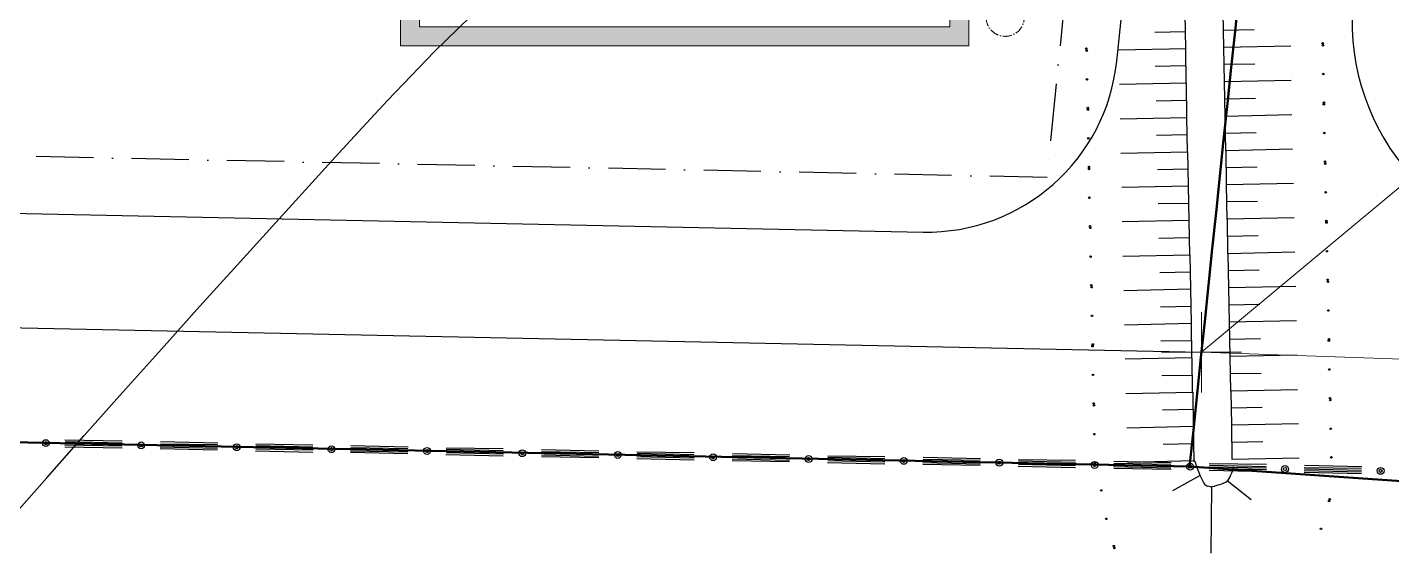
# Model space of a CAD drawing. Header units: millimetres. Extents: x 1353783 to 6492029790, y -7276956 to -512500.
# Drawn here: x 9990400 to 9997554, y -2858513 to -2855754 of the extents above; entities that cross this region are included whole.
import ezdxf

# ---------------------------------------------------------------- set-up
doc = ezdxf.new("R2010")
doc.units = ezdxf.units.MM
for name, pattern in [('482 Границы районов', [5, 3, -1, 0, -1]), ('ACAD_ISO10W100', [18, 12, -3, 0, -3]), ('CONTI', [0]), ('осевая', [50.8, 31.75, -6.35, 6.35, -6.35])]:
    doc.linetypes.add(name, pattern=pattern)
doc.layers.get('0').update_dxf_attribs({"lineweight": 5})
doc.layers.get('Defpoints').update_dxf_attribs({"color": 255})
for name, color, linetype, lineweight in [('!A-0', 7, 'Continuous', 0), ('ГП-Граница учасика ИЖС', 3, 'Continuous', 5), ('ГП-Тратуар', 3, 'Continuous', 5), ('ГР.УЧ', 12, 'ограждение1', 40), ('оси', 231, 'осевая', 9), ('РАЗМЕР', 162, 'Continuous', 20)]:
    doc.layers.add(name, color=color, linetype=linetype, lineweight=lineweight)
doc.layers.add('AREA', color=1, linetype='Continuous', lineweight=15, plot=False)
for name, color, linetype in [('GORIZUNKNOWN', 32, 'CONTI'), ('SIT_LГРАНИЦЫ', 10, 'CONTI'), ('SIT_LРЕЛЬЕФ', 7, 'CONTI'), ('Заливка', 7, 'Continuous'), ('РЕЛЬЕФ', 7, 'CONTI')]:
    doc.layers.add(name, color=color, linetype=linetype)
doc.linetypes.add('ограждение1', pattern='A,6.35,-2.54,[133,ltypeshp.shx,S=2.54,R=0,X=-2.54,Y=0],-2.54,25.4', length=36.83)

# ---------------------------------------------------------------- blocks, each defined once
blk = doc.blocks.new('амвамвам')
at = {"lineweight": 30, "ltscale": 100, "true_color": 0x939598}
h = blk.add_hatch(color=252, dxfattribs=at)
h.dxf.hatch_style = 1
h.paths.add_polyline_path([(9932406, -3669392), (9932906, -3669392), (9932906, -3665042), (9932406, -3665042)], flags=17)
h.paths.add_polyline_path([(9932406, -3672192), (9932906, -3672192), (9932906, -3683642), (9918006, -3683642), (9918006, -3658142), (9918006, -3657642), (9937860, -3657642), (9937810, -3658142), (9918506, -3658142), (9918506, -3683142), (9932406, -3683142)])
at = {"color": 251, "lineweight": 15, "ltscale": 100, "true_color": 0x636466}
blk.add_lwpolyline([(9932406, -3672192), (9932906, -3672192), (9932906, -3683642), (9918006, -3683642), (9918006, -3658142), (9918006, -3657642), (9937860, -3657642), (9937810, -3658142), (9918506, -3658142), (9918506, -3683142), (9932406, -3683142)], close=True, dxfattribs=at)
blk = doc.blocks.new('ТИП-3')
at = {"layer": 'оси', "color": 251, "linetype": 'ACAD_ISO10W100', "lineweight": 13, "ltscale": 20, "true_color": 0x636466}
blk.add_circle((10387714, -2883781), 500, dxfattribs=at)
blk = doc.blocks.new('оо')
at = {"layer": 'GORIZUNKNOWN', "color": 9, "true_color": 0xc7c8ca}
blk.add_lwpolyline([(222835.493, -3431868.002), (222836.703, -3431867.282), (222837.973, -3431866.532), (222839.273, -3431865.762), (222840.593, -3431864.992), (222841.893, -3431864.232), (222843.153, -3431863.502), (222844.353, -3431862.812), (222845.463, -3431862.172), (222846.463, -3431861.592), (222847.373, -3431861.082), (222848.223, -3431860.602), (222849.013, -3431860.172), (222849.783, -3431859.762), (222850.563, -3431859.372), (222851.353, -3431858.982)], dxfattribs=at)
at = {"layer": 'SIT_LГРАНИЦЫ', "color": 9, "true_color": 0xc7c8ca}
for p, q in [((222838.833, -3431867.102), (222837.413, -3431866.612)), ((222838.843, -3431867.062), (222837.423, -3431866.572)), ((222838.853, -3431867.022), (222837.443, -3431866.532)), ((222838.873, -3431866.972), (222837.453, -3431866.492)), ((222838.813, -3431867.152), (222837.393, -3431866.662)), ((222841.243, -3431867.792), (222839.823, -3431867.302)), ((222841.183, -3431867.962), (222839.763, -3431867.472)), ((222841.193, -3431867.922), (222839.773, -3431867.432)), ((222841.213, -3431867.882), (222839.793, -3431867.392)), ((222841.223, -3431867.832), (222839.803, -3431867.352)), ((222843.543, -3431868.782), (222842.123, -3431868.292)), ((222843.563, -3431868.732), (222842.143, -3431868.242)), ((222843.573, -3431868.692), (222842.153, -3431868.202)), ((222843.583, -3431868.652), (222842.173, -3431868.162)), ((222843.603, -3431868.602), (222842.183, -3431868.122)), ((222845.903, -3431869.582), (222844.483, -3431869.092)), ((222845.913, -3431869.542), (222844.493, -3431869.052)), ((222845.933, -3431869.502), (222844.513, -3431869.012)), ((222845.943, -3431869.452), (222844.523, -3431868.972)), ((222845.963, -3431869.412), (222844.543, -3431868.922)), ((222848.293, -3431870.312), (222846.873, -3431869.822)), ((222848.303, -3431870.272), (222846.893, -3431869.782)), ((222848.323, -3431870.222), (222846.903, -3431869.742)), ((222848.263, -3431870.402), (222846.843, -3431869.912)), ((222848.283, -3431870.352), (222846.863, -3431869.862)), ((222850.633, -3431871.212), (222849.213, -3431870.722)), ((222850.643, -3431871.172), (222849.223, -3431870.682)), ((222850.663, -3431871.132), (222849.243, -3431870.642)), ((222850.673, -3431871.082), (222849.253, -3431870.602)), ((222850.693, -3431871.042), (222849.273, -3431870.552)), ((222852.993, -3431872.032), (222851.573, -3431871.542)), ((222853.013, -3431871.982), (222851.593, -3431871.492)), ((222853.023, -3431871.942), (222851.603, -3431871.452)), ((222853.033, -3431871.902), (222851.623, -3431871.412)), ((222853.053, -3431871.852), (222851.633, -3431871.372)), ((222855.373, -3431872.802), (222853.953, -3431872.312)), ((222855.393, -3431872.762), (222853.973, -3431872.272)), ((222855.403, -3431872.712), (222853.983, -3431872.232)), ((222855.423, -3431872.672), (222854.003, -3431872.182)), ((222855.363, -3431872.842), (222853.943, -3431872.352)), ((222857.763, -3431873.532), (222856.353, -3431873.042)), ((222857.783, -3431873.482), (222856.363, -3431873.002)), ((222857.723, -3431873.662), (222856.303, -3431873.172)), ((222857.743, -3431873.612), (222856.323, -3431873.122)), ((222857.753, -3431873.572), (222856.333, -3431873.082)), ((222860.093, -3431874.462), (222858.673, -3431873.972)), ((222860.103, -3431874.422), (222858.683, -3431873.932)), ((222860.123, -3431874.382), (222858.703, -3431873.892)), ((222860.133, -3431874.332), (222858.713, -3431873.852)), ((222860.153, -3431874.292), (222858.733, -3431873.802)), ((222862.453, -3431875.282), (222861.033, -3431874.792)), ((222862.473, -3431875.232), (222861.053, -3431874.742)), ((222862.483, -3431875.192), (222861.063, -3431874.702)), ((222862.493, -3431875.152), (222861.083, -3431874.662)), ((222862.513, -3431875.102), (222861.093, -3431874.622)), ((222864.853, -3431876.012), (222863.433, -3431875.522)), ((222864.863, -3431875.962), (222863.443, -3431875.482)), ((222864.883, -3431875.922), (222863.463, -3431875.432)), ((222864.823, -3431876.092), (222863.403, -3431875.602)), ((222864.833, -3431876.052), (222863.413, -3431875.562)), ((222867.243, -3431876.732), (222865.823, -3431876.252)), ((222867.183, -3431876.912), (222865.763, -3431876.422)), ((222867.203, -3431876.862), (222865.783, -3431876.372)), ((222867.213, -3431876.822), (222865.793, -3431876.332)), ((222867.223, -3431876.782), (222865.813, -3431876.292)), ((222869.543, -3431877.722), (222868.123, -3431877.232)), ((222869.553, -3431877.682), (222868.133, -3431877.192)), ((222869.573, -3431877.642), (222868.153, -3431877.152)), ((222869.583, -3431877.592), (222868.163, -3431877.112)), ((222869.603, -3431877.552), (222868.183, -3431877.062))]:
    blk.add_line(p, q, dxfattribs=at)
for centre, radius in [((222836.953, -3431866.412), 0.09), ((222836.953, -3431866.412), 0.04), ((222839.313, -3431867.232), 0.09), ((222839.313, -3431867.232), 0.04), ((222841.683, -3431868.042), 0.09), ((222841.683, -3431868.042), 0.04), ((222844.033, -3431868.852), 0.09), ((222844.033, -3431868.852), 0.04), ((222846.403, -3431869.662), 0.09), ((222846.403, -3431869.662), 0.04), ((222848.763, -3431870.482), 0.09), ((222848.763, -3431870.482), 0.04), ((222851.133, -3431871.292), 0.09), ((222851.133, -3431871.292), 0.04), ((222853.493, -3431872.112), 0.09), ((222853.493, -3431872.112), 0.04), ((222855.863, -3431872.922), 0.09), ((222855.863, -3431872.922), 0.04), ((222858.223, -3431873.732), 0.09), ((222858.223, -3431873.732), 0.04), ((222860.593, -3431874.542), 0.09), ((222860.593, -3431874.542), 0.04), ((222862.953, -3431875.362), 0.09), ((222862.953, -3431875.362), 0.04), ((222865.323, -3431876.172), 0.09), ((222865.323, -3431876.172), 0.04), ((222867.673, -3431876.992), 0.09), ((222867.673, -3431876.992), 0.04), ((222870.043, -3431877.802), 0.09), ((222870.043, -3431877.802), 0.04)]:
    blk.add_circle(centre, radius, dxfattribs=at)
at = {"layer": 'SIT_LРЕЛЬЕФ', "color": 9, "true_color": 0xc7c8ca}
for p, q in [((222867.923, -3431865.042), (222868.693, -3431865.272)), ((222868.563, -3431865.702), (222868.823, -3431864.842)), ((222869.523, -3431865.982), (222869.783, -3431865.122)), ((222866.883, -3431865.202), (222868.563, -3431865.702)), ((222868.303, -3431866.562), (222868.563, -3431865.702)), ((222870.423, -3431865.782), (222869.653, -3431865.552)), ((222866.623, -3431866.062), (222868.303, -3431866.562)), ((222867.663, -3431865.902), (222868.433, -3431866.132)), ((222869.263, -3431866.842), (222869.523, -3431865.982)), ((222871.203, -3431866.482), (222869.523, -3431865.982)), ((222868.043, -3431867.432), (222868.303, -3431866.572)), ((222870.163, -3431866.642), (222869.393, -3431866.412)), ((222866.363, -3431866.932), (222868.043, -3431867.432)), ((222867.403, -3431866.772), (222868.173, -3431867.002)), ((222869.003, -3431867.712), (222869.263, -3431866.852)), ((222870.943, -3431867.342), (222869.263, -3431866.842)), ((222869.903, -3431867.512), (222869.133, -3431867.282)), ((222867.143, -3431867.632), (222867.913, -3431867.862)), ((222867.783, -3431868.292), (222868.043, -3431867.432)), ((222866.103, -3431867.792), (222867.783, -3431868.292)), ((222868.743, -3431868.572), (222869.003, -3431867.712)), ((222870.683, -3431868.212), (222869.003, -3431867.712)), ((222867.533, -3431869.152), (222867.793, -3431868.292)), ((222869.643, -3431868.372), (222868.873, -3431868.142)), ((222865.853, -3431868.652), (222867.533, -3431869.152)), ((222866.893, -3431868.492), (222867.663, -3431868.722)), ((222868.493, -3431869.432), (222868.753, -3431868.572)), ((222870.423, -3431869.072), (222868.743, -3431868.572)), ((222869.393, -3431869.232), (222868.623, -3431869.002)), ((222866.633, -3431869.352), (222867.403, -3431869.582)), ((222867.273, -3431870.012), (222867.533, -3431869.152)), ((222868.233, -3431870.292), (222868.493, -3431869.432)), ((222870.173, -3431869.932), (222868.493, -3431869.432)), ((222865.593, -3431869.512), (222867.273, -3431870.012)), ((222867.013, -3431870.882), (222867.273, -3431870.022)), ((222869.133, -3431870.092), (222868.363, -3431869.862)), ((222865.333, -3431870.382), (222867.013, -3431870.882)), ((222866.373, -3431870.222), (222867.143, -3431870.452)), ((222867.973, -3431871.162), (222868.233, -3431870.302)), ((222869.913, -3431870.792), (222868.233, -3431870.292)), ((222866.763, -3431871.742), (222867.023, -3431870.882)), ((222868.873, -3431870.962), (222868.103, -3431870.732)), ((222865.083, -3431871.242), (222866.763, -3431871.742)), ((222866.123, -3431871.082), (222866.893, -3431871.312)), ((222867.723, -3431872.022), (222867.983, -3431871.162)), ((222869.653, -3431871.662), (222867.973, -3431871.162)), ((222868.623, -3431871.822), (222867.853, -3431871.592)), ((222865.863, -3431871.942), (222866.633, -3431872.172)), ((222866.503, -3431872.602), (222866.763, -3431871.742)), ((222864.823, -3431872.102), (222866.503, -3431872.602)), ((222867.463, -3431872.882), (222867.723, -3431872.022)), ((222869.403, -3431872.522), (222867.723, -3431872.022)), ((222866.243, -3431873.462), (222866.503, -3431872.602)), ((222868.363, -3431872.682), (222867.593, -3431872.452)), ((222864.563, -3431872.962), (222866.243, -3431873.462)), ((222865.603, -3431872.802), (222866.373, -3431873.032)), ((222867.203, -3431873.742), (222867.463, -3431872.882)), ((222869.143, -3431873.382), (222867.463, -3431872.882)), ((222868.103, -3431873.542), (222867.333, -3431873.312)), ((222865.343, -3431873.672), (222866.113, -3431873.902)), ((222865.983, -3431874.332), (222866.243, -3431873.472)), ((222866.943, -3431874.612), (222867.203, -3431873.752)), ((222868.883, -3431874.242), (222867.203, -3431873.742)), ((222864.303, -3431873.832), (222865.983, -3431874.332)), ((222865.733, -3431875.192), (222865.993, -3431874.332)), ((222867.843, -3431874.412), (222867.073, -3431874.182)), ((222864.053, -3431874.692), (222865.733, -3431875.192)), ((222865.093, -3431874.532), (222865.863, -3431874.762)), ((222866.693, -3431875.472), (222866.953, -3431874.612)), ((222868.623, -3431875.112), (222866.943, -3431874.612)), ((222865.473, -3431876.052), (222865.733, -3431875.192)), ((222867.593, -3431875.272), (222866.823, -3431875.042)), ((222863.793, -3431875.552), (222865.473, -3431876.052)), ((222864.833, -3431875.392), (222865.603, -3431875.622)), ((222866.433, -3431876.332), (222866.693, -3431875.472)), ((222868.373, -3431875.972), (222866.693, -3431875.472)), ((222867.333, -3431876.132), (222866.563, -3431875.902)), ((222865.463, -3431876.052), (222865.483, -3431876.092)), ((222865.483, -3431876.032), (222865.473, -3431876.052)), ((222865.483, -3431876.092), (222865.483, -3431876.172)), ((222865.483, -3431876.172), (222865.483, -3431876.262)), ((222865.483, -3431876.262), (222865.493, -3431876.362)), ((222864.703, -3431876.632), (222865.493, -3431876.472)), ((222865.493, -3431876.362), (222865.493, -3431876.462)), ((222865.493, -3431876.462), (222865.513, -3431876.562)), ((222865.513, -3431876.562), (222865.523, -3431876.652)), ((222866.313, -3431876.662), (222866.343, -3431876.622)), ((222866.343, -3431876.622), (222866.363, -3431876.582)), ((222866.363, -3431876.582), (222866.383, -3431876.552)), ((222866.383, -3431876.552), (222866.403, -3431876.522)), ((222868.113, -3431876.832), (222866.433, -3431876.332)), ((222865.153, -3431878.502), (222865.703, -3431876.842)), ((222865.523, -3431876.652), (222865.543, -3431876.722)), ((222865.543, -3431876.722), (222865.573, -3431876.772)), ((222865.573, -3431876.772), (222865.603, -3431876.802)), ((222865.603, -3431876.792), (222865.653, -3431876.812)), ((222865.653, -3431876.822), (222865.693, -3431876.832)), ((222865.713, -3431876.842), (222865.773, -3431876.852)), ((222865.773, -3431876.852), (222865.843, -3431876.852)), ((222865.843, -3431876.852), (222865.913, -3431876.852)), ((222865.913, -3431876.852), (222865.973, -3431876.852)), ((222865.973, -3431876.852), (222866.033, -3431876.842)), ((222866.033, -3431876.842), (222866.093, -3431876.842)), ((222866.093, -3431876.842), (222866.133, -3431876.832)), ((222866.133, -3431876.822), (222866.163, -3431876.812)), ((222866.583, -3431877.492), (222866.133, -3431876.822)), ((222866.163, -3431876.812), (222866.203, -3431876.782)), ((222866.203, -3431876.782), (222866.243, -3431876.742)), ((222866.243, -3431876.742), (222866.273, -3431876.702)), ((222866.273, -3431876.702), (222866.313, -3431876.662))]:
    blk.add_line(p, q, dxfattribs=at)
for centre in [(222866.073, -3431864.962), (222866.083, -3431864.912), (222865.853, -3431865.682), (222865.633, -3431866.442), (222865.643, -3431866.402), (222872.013, -3431866.722), (222872.023, -3431866.672), (222865.413, -3431867.162), (222871.793, -3431867.442), (222865.183, -3431867.932), (222865.203, -3431867.882), (222871.563, -3431868.202), (222871.583, -3431868.162), (222864.963, -3431868.652), (222871.343, -3431868.922), (222864.743, -3431869.412), (222864.753, -3431869.372), (222871.123, -3431869.692), (222871.133, -3431869.642), (222864.523, -3431870.132), (222870.903, -3431870.412), (222864.303, -3431870.902), (222864.313, -3431870.852), (222870.683, -3431871.172), (222870.693, -3431871.132), (222864.083, -3431871.622), (222870.463, -3431871.892), (222863.873, -3431872.342), (222863.853, -3431872.382), (222870.243, -3431872.662), (222870.253, -3431872.612), (222863.633, -3431873.102), (222870.023, -3431873.382), (222863.413, -3431873.872), (222863.423, -3431873.822), (222869.793, -3431874.142), (222869.813, -3431874.102), (222863.193, -3431874.592), (222869.573, -3431874.862), (222862.983, -3431875.312), (222869.353, -3431875.632), (222869.363, -3431875.582), (222862.913, -3431876.052), (222869.133, -3431876.352), (222862.813, -3431876.802), (222868.923, -3431877.072), (222862.783, -3431877.542), (222862.783, -3431877.592), (222868.513, -3431878.142), (222868.543, -3431878.102), (222868.093, -3431878.772)]:
    blk.add_circle(centre, 0.02, dxfattribs=at)

msp = doc.modelspace()

# ---------------------------------------------------------------- hatches: boundary and pattern name
at = {"layer": 'Заливка', "lineweight": 13, "ltscale": 100}
h = msp.add_hatch(dxfattribs=at)
h.set_pattern_fill('ANSI31', color=5, scale=500)
h.set_pattern_definition([(45, (298297.6, 0), (-1122.53202, 1122.53202), [])])
edge = h.paths.add_edge_path()
edge.add_line((9993521.7, -2792997.2), (9997384.3, -2799850.2))
edge.add_arc((9991112, -2803385.5), 7200, 1.90921, 29.40719, ccw=False)
edge.add_line((9998308, -2803145.6), (9998562.4, -2810751.7))
edge.add_line((9998562.4, -2810751.7), (9998562.4, -2843655.4))
edge.add_arc((9991344.8, -2843654.6), 7217.6, 354.3683, 359.99312, ccw=False)
edge.add_line((9998527.5, -2844362.8), (9997354.7, -2855583.7))
edge.add_arc((9998546.4, -2855726.4), 1200.2, 173.17269, 265.28066)
edge.add_line((9998447.7, -2856922.5), (10009648, -2857846.4))
edge.add_arc((10009745.7, -2856650.3), 1200.1, 265.33163, 378.49619)
edge.add_line((10010883.8, -2856269.6), (10004063.5, -2835875.3))
edge.add_arc((10009188.6, -2833879.5), 5500, 181.10823, 201.2773, ccw=False)
edge.add_line((10003689.7, -2833985.8), (10002920.7, -2794236.1))
edge.add_arc((10001720.9, -2794259.3), 1200, 1.10823, 75.41439)
edge.add_line((10002023.1, -2793097.9), (10001343, -2792921))
edge.add_line((10001343, -2792921), (9994867.6, -2791246.2))
edge.add_arc((9994567.1, -2792408), 1200, 75.49921, 209.40719)

# ---------------------------------------------------------------- linework, layer by layer
at = {"layer": '!A-0', "color": 219, "lineweight": 30, "ltscale": 100, "true_color": 0x642165}
msp.add_lwpolyline([(9993521.7, -2792997.2), (9997384.3, -2799850.2, -0.120562), (9998308, -2803145.6), (9998562.4, -2810751.7), (9998562.4, -2843655.4, -0.024548), (9998527.5, -2844362.8), (9997354.7, -2855583.7, 0.425031), (9998447.7, -2856922.5), (10009648, -2857846.4, 0.538245), (10010883.8, -2856269.6), (10004063.5, -2835875.3, -0.088232), (10003689.7, -2833985.8), (10002920.7, -2794236.1, 0.336081), (10002023.1, -2793097.9), (10001343, -2792921), (9994867.6, -2791246.2, 0.661308)], format="xyb", close=True, dxfattribs=at)
at = {"layer": 'AREA', "color": 1}
msp.add_line((9996556.6, -2857457.5, -1.5), (9997705.6, -2856499.7, -2898930.6), dxfattribs=at)
at = {"layer": 'AREA', "color": 0}
for p, q in [((9996556.6, -2857667.6), (9996556.6, -2857247.5)), ((9996556.6, -2857667.6, 0), (9996556.6, -2857247.5, 0)), ((9996556.6, -2857667.5, -0.8), (9996556.6, -2857247.5, -0.8)), ((9996346.5, -2857457.5), (9996766.6, -2857457.5)), ((9996346.5, -2857457.5, 0), (9996766.6, -2857457.5, 0)), ((9996766.6, -2857457.5, -0.8), (9996346.5, -2857457.5, -0.8))]:
    msp.add_line(p, q, dxfattribs=at)
at = {"layer": 'Defpoints', "lineweight": 0, "ltscale": 100}
for points in [[(9990886.7, -2789701.4), (9992999, -2793291.8), (9996861.6, -2800144.8, -0.120562), (9997708.3, -2803165.6), (9997962.4, -2810761.7), (9997962.4, -2843655.4, -0.024483), (9997930.6, -2844302.3), (9996758.4, -2855517.3), (9996556.6, -2857457.5, 0.20289)], [(9996556.6, -2857457.5), (9998398.3, -2857520.4), (10009598.7, -2858444.4, 0.538245), (10011452.8, -2856079.3), (10004627.8, -2835670.8, -0.088961), (10004289.5, -2833974.2), (10003520.6, -2794224.5, 0.336081), (10002174.2, -2792517.3), (10001493.6, -2792340.2), (9995017.8, -2790665.3), (9990886.7, -2789701.4)]]:
    msp.add_lwpolyline(points, format="xyb", dxfattribs=at)
msp.add_lwpolyline([(9982982, -2857177.9), (9996556.6, -2857457.5)], dxfattribs=at)
at = {"layer": 'ГП-Граница учасика ИЖС', "color": 251, "lineweight": 30, "ltscale": 100}
msp.add_lwpolyline([(9989762.4, -2855717.7), (9989762.4, -2856423.6, 0.408193), (9990056.2, -2856723.5), (9995096.7, -2856827.4, 0.389951), (9996111.9, -2855931.5), (9996474.4, -2852462.8, 0.445055), (9996176, -2852131.7), (9995237.4, -2852131.7)], format="xyb", dxfattribs=at)
at = {"layer": 'ГП-Граница учасика ИЖС', "color": 94, "linetype": '482 Границы районов', "lineweight": 30, "ltscale": 100}
msp.add_lwpolyline([(9996040.8, -2853561.7), (9995746.6, -2856540.7), (9989762.4, -2856417.4)], dxfattribs=at)
at = {"layer": 'ГР.УЧ', "lineweight": 50, "ltscale": 50}
for points in [[(9989974.7, -2788087), (9980999.9, -2784252.7), (9971209.8, -2783594.9), (9961622.1, -2784090.5), (9956026.4, -2789101.7), (9952562.4, -2798133.6), (9952562.4, -2851699.5), (9972185.4, -2856026.2), (9982830, -2857774.9), (9996494.1, -2858056.4)], [(9996494.1, -2858056.4), (10002935.4, -2858501.7), (10012518.3, -2859285.1)]]:
    msp.add_lwpolyline(points, dxfattribs=at)
msp.add_lwpolyline([(9996494.1, -2858056.4, -0.000073), (9997765.4, -2845883.1, -0.003019), (9997962.4, -2843896.8), (9997934.6, -2810081.4), (9997659.8, -2802556.7, 0.09197), (9997084.6, -2800684.7, 0.018978), (9996794, -2800133.6, -0.010053), (9995789.7, -2798243.1), (9989974.7, -2788087)], format="xyb", dxfattribs=at)
at = {"layer": 'РАЗМЕР', "lineweight": 30, "ltscale": 100, "elevation": -7.3}
msp.add_lwpolyline([(9958662.4, -2852430), (9972417.6, -2855455.6), (9982998.2, -2857178.2), (9996556.6, -2857457.5)], dxfattribs=at)

# ---------------------------------------------------------------- block references
at = {"color": 1, "lineweight": 30, "xscale": 0.1999999999999998, "yscale": 0.1999999999999998, "zscale": 0.1999999999999998, "rotation": 359.9999889757423}
msp.add_blockref('амвамвам', (8008756.4, -2119122.9), dxfattribs=at)
at = {"layer": 'ГП-Тратуар', "color": 3, "lineweight": 30, "xscale": -0.1999999999999999, "yscale": 0.2, "zscale": 0.2, "rotation": 89.99998897572675}
msp.add_blockref('ТИП-3', (9418771.6, -778158.7), dxfattribs=at)
at = {"layer": 'РЕЛЬЕФ', "color": 240, "lineweight": 30, "true_color": 0xed1f24, "xscale": 200.0000000000001, "yscale": 200.0000000000001, "zscale": 200.0000000000001, "rotation": 17.80578495452471}
msp.add_blockref('оо', (-242329121, 637008728.1), dxfattribs=at)

doc.saveas('drawing.dxf')
